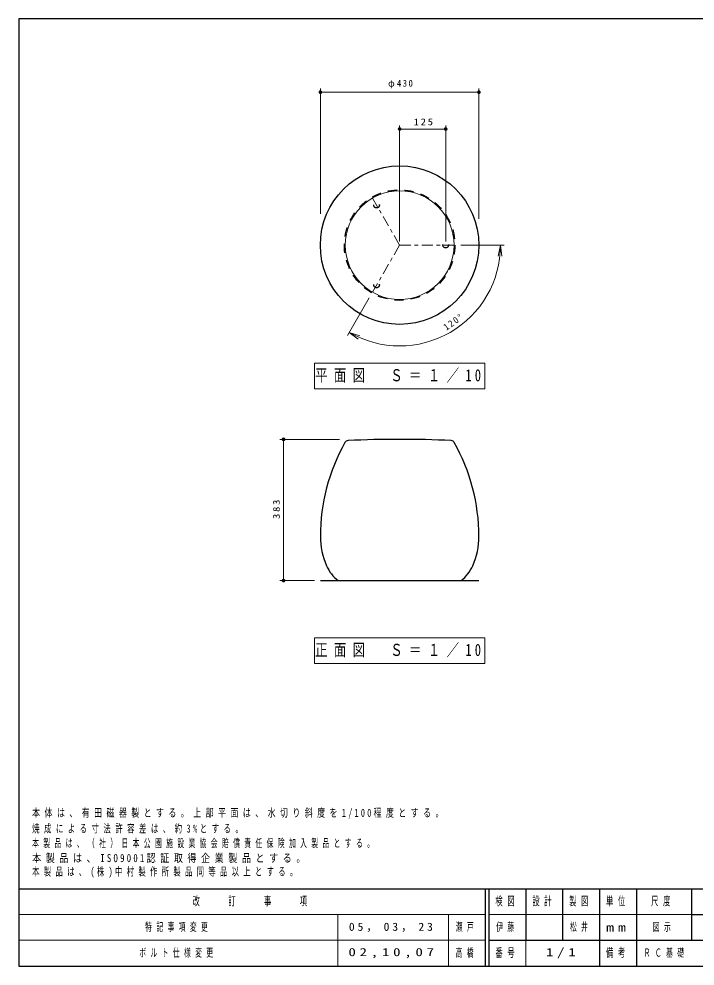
# Model space of a CAD drawing. Units: millimetres on the paper, scale 1:10. Extents: x -365 to 0, y 0 to 257.
# Drawn here: x -365 to -181.6, y 0 to 257 of the extents above; entities that cross this region are included whole.
import ezdxf

# ---------------------------------------------------------------- set-up
doc = ezdxf.new("R2010")
doc.units = ezdxf.units.MM
doc.linetypes.add('USER1', pattern=[4.5, 2.5, -2])
doc.linetypes.add('USER2', pattern=[6, 3, -1, 1, -1])
doc.layers.add('LY_1', color=7, linetype='Continuous', lineweight=13)
doc.layers.add('LY_3', color=7, linetype='Continuous', lineweight=13)
doc.styles.add('ＭＳ ゴシック', font='')
doc.styles.get('ＭＳ ゴシック').set_extended_font_data('MS Gothic')

# ---------------------------------------------------------------- blocks, each defined once
blk = doc.blocks.new('filled_dot')
at = {"color": 0, "linetype": 'Continuous', "lineweight": -2, "const_width": 1.25}
blk.add_lwpolyline([(-0.625, 0, 1), (0.625, 0, 1)], format="xyb", close=True, dxfattribs=at)
blk = doc.blocks.new('open_arrow')
at = {"color": 0, "linetype": 'Continuous', "lineweight": -2}
blk.add_lwpolyline([(7.5, 1.25), (0, 0), (7.5, -1.25)], dxfattribs=at)

msp = doc.modelspace()

# ---------------------------------------------------------------- linework, layer by layer
at = {"layer": 'LY_1'}
for p, q in [((-283.222, 204.116), (-283.222, 238.127)), ((-283.222, 237.127), (-240.222, 237.127)), ((-240.222, 202.8), (-240.222, 238.127)), ((-261.722, 196.627), (-261.722, 228.127)), ((-261.722, 227.127), (-249.222, 227.127)), ((-249.222, 196.627), (-249.222, 228.127)), ((-245.153, 195.627), (-233.375, 195.627)), ((-269.989, 181.308), (-275.896, 171.077)), ((-238.622, 163.592), (-284.822, 163.592)), ((-284.822, 163.592), (-284.822, 156.662)), ((-238.622, 156.662), (-238.622, 163.592)), ((-284.822, 156.662), (-238.622, 156.662)), ((-278.033, 142.925), (-294.222, 142.925)), ((-293.222, 104.599), (-293.222, 142.925)), ((-284.813, 104.599), (-294.222, 104.599)), ((-238.622, 89.064), (-284.822, 89.064)), ((-284.822, 89.064), (-284.822, 82.134)), ((-238.622, 82.134), (-238.622, 89.064)), ((-284.822, 82.134), (-238.622, 82.134))]:
    msp.add_line(p, q, dxfattribs=at)
at = {"layer": 'LY_1', "linetype": 'USER2'}
for q in [(-269.097, 208.401), (-269.097, 182.853), (-246.972, 195.627)]:
    msp.add_line((-261.722, 195.627), q, dxfattribs=at)
at = {"layer": 'LY_1', "color": 3, "lineweight": 25}
msp.add_line((-283.222, 104.599), (-240.222, 104.599), dxfattribs=at)
msp.add_circle((-261.722, 195.627), 21.5, dxfattribs=at)
at = {"layer": 'LY_1', "color": 3, "linetype": 'USER1', "lineweight": 25}
for centre, radius in [((-261.722, 195.627), 15), ((-267.972, 206.452), 0.75), ((-249.222, 195.627), 0.75), ((-267.972, 184.802), 0.75)]:
    msp.add_circle(centre, radius, dxfattribs=at)
at = {"layer": 'LY_1'}
msp.add_circle((-261.722, 195.627), 14.75, dxfattribs=at)
msp.add_arc((-261.722, 195.627), 27.347, 239.99995, 0, dxfattribs=at)
at = {"layer": 'LY_1', "color": 3, "lineweight": 25}
for centre, radius, start, end in [((-231.222, 116.599), 52, 150.64653, 179.99996), ((-275.674, 141.599), 1, 92.67445, 150.6465), ((-261.722, -157.075), 300, 87.32544, 92.67458), ((-247.77, 141.599), 1, 29.3533, 87.32557), ((-292.222, 116.599), 52, 0, 29.35348), ((-263.222, 116.599), 20, 179.99996, 203.48639), ((-260.222, 116.599), 20, 336.51358, 0), ((-272.393, 112.614), 10, 203.48641, 233.27051), ((-251.05, 112.614), 10, 306.72944, 336.51358)]:
    msp.add_arc(centre, radius, start, end, dxfattribs=at)
at = {"layer": 'LY_3', "color": 20, "lineweight": 25}
for p, q in [((-365, 257), (-365, 0)), ((0, 257), (-365, 257)), ((-365, 21), (0, 21)), ((-365, 0), (0, 0))]:
    msp.add_line(p, q, dxfattribs=at)
at = {"layer": 'LY_3', "color": 3, "lineweight": 25}
for p, q in [((-238.5, 21), (-238.5, 0)), ((-237.5, 21), (-237.5, 0)), ((-227.5, 21), (-227.5, 7)), ((-217.5, 21), (-217.5, 7)), ((-207.5, 21), (-207.5, 0)), ((-197.5, 21), (-197.5, 7)), ((-182.5, 21), (-182.5, 7)), ((-182.5, 14), (-70, 14)), ((-237.5, 7), (0, 7)), ((-197.5, 7), (-197.5, 0))]:
    msp.add_line(p, q, dxfattribs=at)
at = {"layer": 'LY_3'}
for p, q in [((-365, 14), (-238.5, 14)), ((-278.5, 14), (-278.5, 0)), ((-248.5, 14), (-248.5, 0)), ((-237.5, 14), (-182.5, 14)), ((-365, 7), (-238.5, 7)), ((-227.5, 7), (-227.5, 0))]:
    msp.add_line(p, q, dxfattribs=at)

# ---------------------------------------------------------------- block references
at = {"layer": 'LY_1', "xscale": 0.4, "yscale": 0.4}
for p in [(-283.222, 237.127), (-261.722, 227.127)]:
    msp.add_blockref('filled_dot', p, dxfattribs=at)
for name, p, rotation in [('filled_dot', (-240.222, 237.127), 180), ('filled_dot', (-249.222, 227.127), 180), ('open_arrow', (-234.375, 195.627), 266.9), ('open_arrow', (-275.396, 171.943), 333.1), ('filled_dot', (-293.222, 142.925), 270), ('filled_dot', (-293.222, 104.599), 90)]:
    msp.add_blockref(name, p, dxfattribs=dict(at, rotation=rotation))

# ---------------------------------------------------------------- texts
at = {"layer": 'LY_1', "style": 'ＭＳ ゴシック'}
for s, insert, char_height, attachment_point in [('\\T1.33;\\W0.95;φ430', (-261.303, 238.127), 1.833, 8), ('\\T1.33;\\W1.15;125', (-255.055, 228.127), 1.833, 8), ('\\T1.51;\\W0.75;平面図\u3000Ｓ＝１／10', (-261.722, 160.127), 3.299, 5), ('\\T1.51;\\W0.75;正面図\u3000Ｓ＝１／10', (-261.722, 85.599), 3.299, 5), ('\\T1.56;\\W0.7;本体は、有田磁器製とする。上部平面は、水切り斜度を1/100程度とする。', (-361.422, 39.956), 2.199, 7), ('\\T1.61;\\W0.65;焼成による寸法許容差は、約3%とする。', (-361.422, 35.956), 2.199, 7), ('\\T1.64;\\W0.6;本製品は、（社）日本公園施設業協会賠償責任保険加入製品とする。', (-361.422, 31.956), 2.199, 7), ('\\T1.5;\\W0.8;本製品は、ISO9001認証取得企業製品とする。', (-361.422, 27.956), 2.199, 7), ('\\T1.58;\\W0.65;本製品は、(株)中村製作所製品同等品以上とする。', (-361.422, 23.956), 2.199, 7), ('\\T1.64;\\W0.6;特記事項変更', (-330.75, 10.5), 2.199, 4), ('\\T1.5;\\W1.05;05，03，23', (-275.5, 10.5), 2.199, 4), ('\\T1.64;\\W0.6;瀬戸', (-246.5, 10.5), 2.199, 4), ('\\T1.64;\\W0.6;伊藤', (-232.5, 10.5), 2.199, 5), ('\\T1.64;\\W0.6;松井', (-212.5, 10.5), 2.199, 5), ('\\T1.64;\\W0.6;図示', (-190, 10.5), 2.199, 5), ('\\T1.64;\\W0.6;ボルト仕様変更', (-321.75, 3.5), 2.199, 5), ('\\T1.5;\\W1.35;02,10,07', (-263.5, 3.5), 2.199, 5), ('\\T1.64;\\W0.6;高橋', (-243.5, 3.5), 2.199, 5), ('\\T1.5;\\W1.35;1/1', (-217.5, 3.5), 2.199, 5), ('\\T1.64;\\W0.6;ＲＣ基礎', (-195.5, 3.5), 2.199, 4)]:
    msp.add_mtext(s, dxfattribs=dict(at, insert=insert, char_height=char_height, attachment_point=attachment_point))
at = {"layer": 'LY_1', "char_height": 1.833, "attachment_point": 8, "style": 'ＭＳ ゴシック'}
for s, insert, rotation in [('\\T1.33;\\W0.95;120°', (-246.606, 174.047), 35.01), ('\\T1.33;\\W1.15;383', (-294.222, 124.179), 90)]:
    msp.add_mtext(s, dxfattribs=dict(at, insert=insert, rotation=rotation))
at = {"layer": 'LY_3', "char_height": 2.346, "attachment_point": 5, "style": 'ＭＳ ゴシック'}
for s, insert in [('\\T1.64;\\W0.6;改\u3000\u3000訂\u3000\u3000事\u3000\u3000項', (-301.75, 17.5)), ('\\T1.64;\\W0.6;検図', (-232.5, 17.5)), ('\\T1.64;\\W0.6;設計', (-222.5, 17.5)), ('\\T1.64;\\W0.6;製図', (-212.5, 17.5)), ('\\T1.64;\\W0.6;単位', (-202.5, 17.5)), ('\\T1.64;\\W0.6;尺度', (-190.25, 17.5)), ('\\T1.5;\\W1.35;mm', (-202.5, 10.5)), ('\\T1.64;\\W0.6;備考', (-202.5, 3.5)), ('\\T1.64;\\W0.6;番号', (-232.5, 3.5))]:
    msp.add_mtext(s, dxfattribs=dict(at, insert=insert))

doc.saveas('drawing.dxf')
